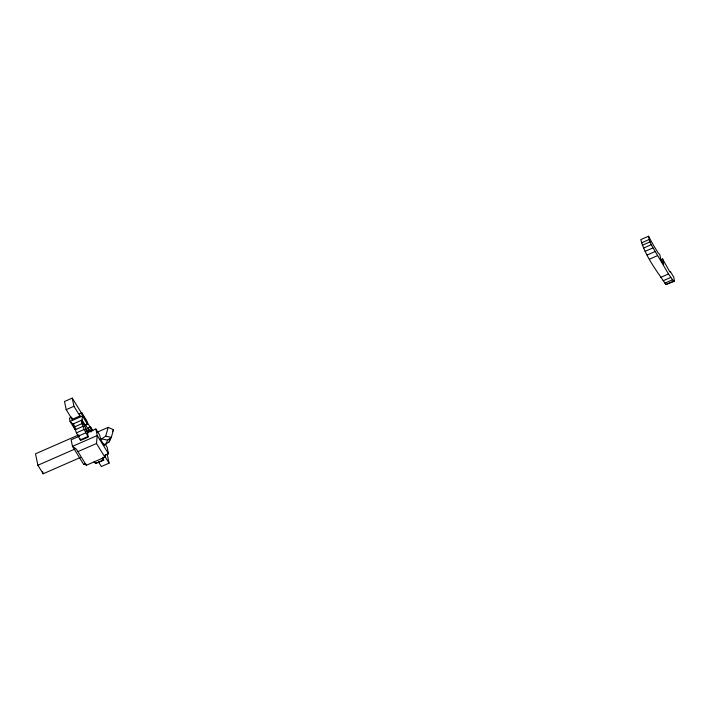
<?xml version="1.0" encoding="UTF-8"?>
<svg xmlns="http://www.w3.org/2000/svg" width="710" height="710" viewBox="0 0 710 710"><rect width="100%" height="100%" fill="white"/><g stroke="black" fill="none" stroke-linecap="round" stroke-linejoin="round"><path stroke-width="1.06" d="M94.004 461.908L95.957 463.435L103.687 460.053L103.429 457.249M662.572 258.964L663.708 264.413L660.903 259.869L659.767 254.42L658.347 253.204L653.431 245.243L648.523 236.217L640.784 239.607C645.328 256.204 656.306 270.528 665.971 284.479L674.376 281.302L673.817 277.157L670.302 271.477L670.24 272.134L669.592 271.406L662.572 258.964L660.637 259.807M90.907 431.991L91.253 430.242L90.569 426.976L88.244 427.988L88.706 430.171L85.803 431.44M100.154 439.818L105.692 436.206L108.231 427.358L113.493 429.772L111.31 437.36L109.198 441.895L103.669 445.498M109.198 441.895L110.05 438.94M105.559 444.673L107.671 440.138L111.31 437.36L105.692 436.206M112.615 431.414L113.493 429.772M79.635 436.091L71.124 439.809L72.491 446.35L83.736 464.544L85.36 463.861L86.336 465.281L104.903 457.16L105.639 454.986L108.488 453.717L107.121 447.176L105.471 444.495M83.753 416.752L72.234 398.115L64.504 401.496L66.207 409.67L72.544 419.93M66.207 409.67L73.946 406.289L72.234 398.115M71.728 417.161L69.403 418.172L70.086 421.447L75.011 429.408L75.642 429.044M85.484 424.82L87.383 423.985L86.7 420.719L81.783 412.758L79.467 413.77L79.919 415.953L72.18 419.335L71.879 417.888M83.736 426.524L87.383 423.985L82.466 416.033L70.086 421.447L72.793 424.083L82.076 420.027L82.466 416.033L81.783 412.758M81.987 423.63L84.179 429.452L87.933 436.499L80.194 439.88L76.44 432.834L74.248 427.012L81.987 423.63L81.304 420.364L88.324 432.798M75.154 429.772L82.892 426.39M76.44 432.834L84.179 429.452M85.44 429.727L86.212 429.39M78.819 434.857L35.5 453.805L37.887 465.254L43.159 473.783L80.434 457.471M87.445 431.911L91.253 430.242M78.127 436.206L85.857 432.825M103.802 443.537L104.166 445.285L100.66 439.596L99.746 435.239L95.877 428.982L87.374 432.709L88.28 437.067L80.549 440.448L80.186 438.709M97.359 432.115L108.231 427.358M37.887 465.254L75.162 448.942M104.53 455.447L108.488 453.717L97.243 435.523L72.491 446.35L76.156 448.951L77.905 451.631L96.471 443.51L97.243 435.523L95.877 428.982M83.736 464.544L85.715 463.683M95.273 463.31L103.687 460.053M107.37 454.977L109.083 463.151L101.344 466.532L98.468 461.873M641.467 242.873L649.206 239.492L648.523 236.217M642.275 245.269L650.014 241.879L649.206 239.492M643.491 248.092L651.221 244.71L668.5 273.962L672.512 279.802L674.376 281.302M645.097 251.349L652.836 247.959M647.112 255.032L654.842 251.651M649.517 259.15L657.256 255.769M660.761 277.344L668.5 273.962M663.034 280.814L670.772 277.424M664.773 283.192L672.512 279.802M665.971 284.479L673.71 281.098M102.045 438.984L107.671 440.138M101.743 458.527L103.012 459.929M90.569 426.976L92.815 430.615M84.907 418.625L92.398 430.739M88.244 427.988L89.371 429.807M73.946 406.289L80.283 416.539M85.466 424.935L88.919 430.526M104.468 455.696L109.083 463.151M82.076 420.027L85.59 425.707M96.471 443.51L104.903 457.16M85.626 428.946L87.729 432.354M72.793 424.083L75.81 428.955M77.905 451.631L86.336 465.281M650.014 241.879L651.221 244.71M73.565 423.746L74.248 427.012M42.724 471.697L43.159 473.783M103.261 458.82L102.852 457.799L103.261 458.802"/></g></svg>
